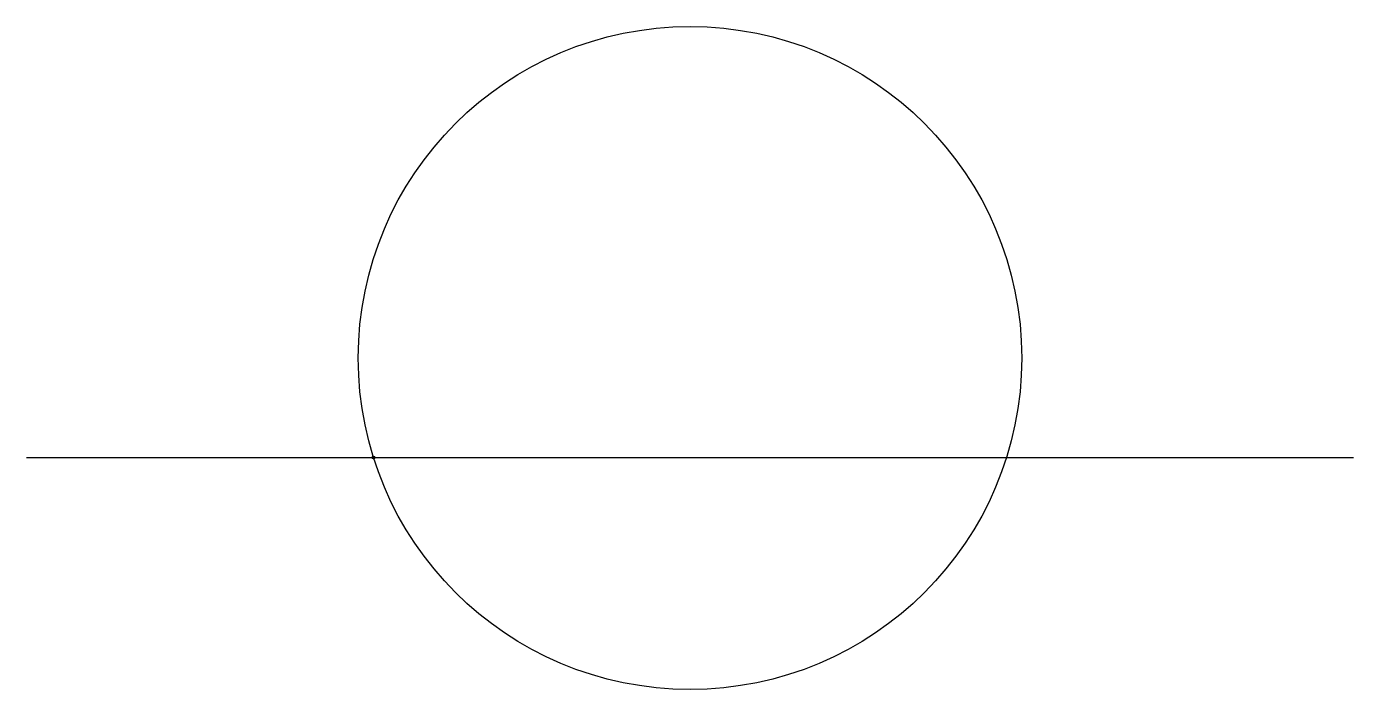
# Model space of a CAD drawing. Units: millimetres at full size, sheet at 1:100. Extents: x -15551 to 8939, y -9612 to 2633.
import ezdxf

# ---------------------------------------------------------------- set-up
doc = ezdxf.new("R2010")
doc.units = ezdxf.units.MM
doc.header["$LTSCALE"] = 100
doc.header["$PDMODE"] = 32
doc.header["$PDSIZE"] = 50
doc.layers.add('0-0', color=7, linetype='Continuous')

msp = doc.modelspace()

# ---------------------------------------------------------------- linework, layer by layer
at = {"layer": '0-0'}
msp.add_line((-15551, -5326.5), (8938.8, -5326.5), dxfattribs=at)
msp.add_circle((-3306.1, -3489.8), 6122.4, dxfattribs=at)
msp.add_point((-9146.6, -5326.5), dxfattribs=at)

doc.saveas('drawing.dxf')
